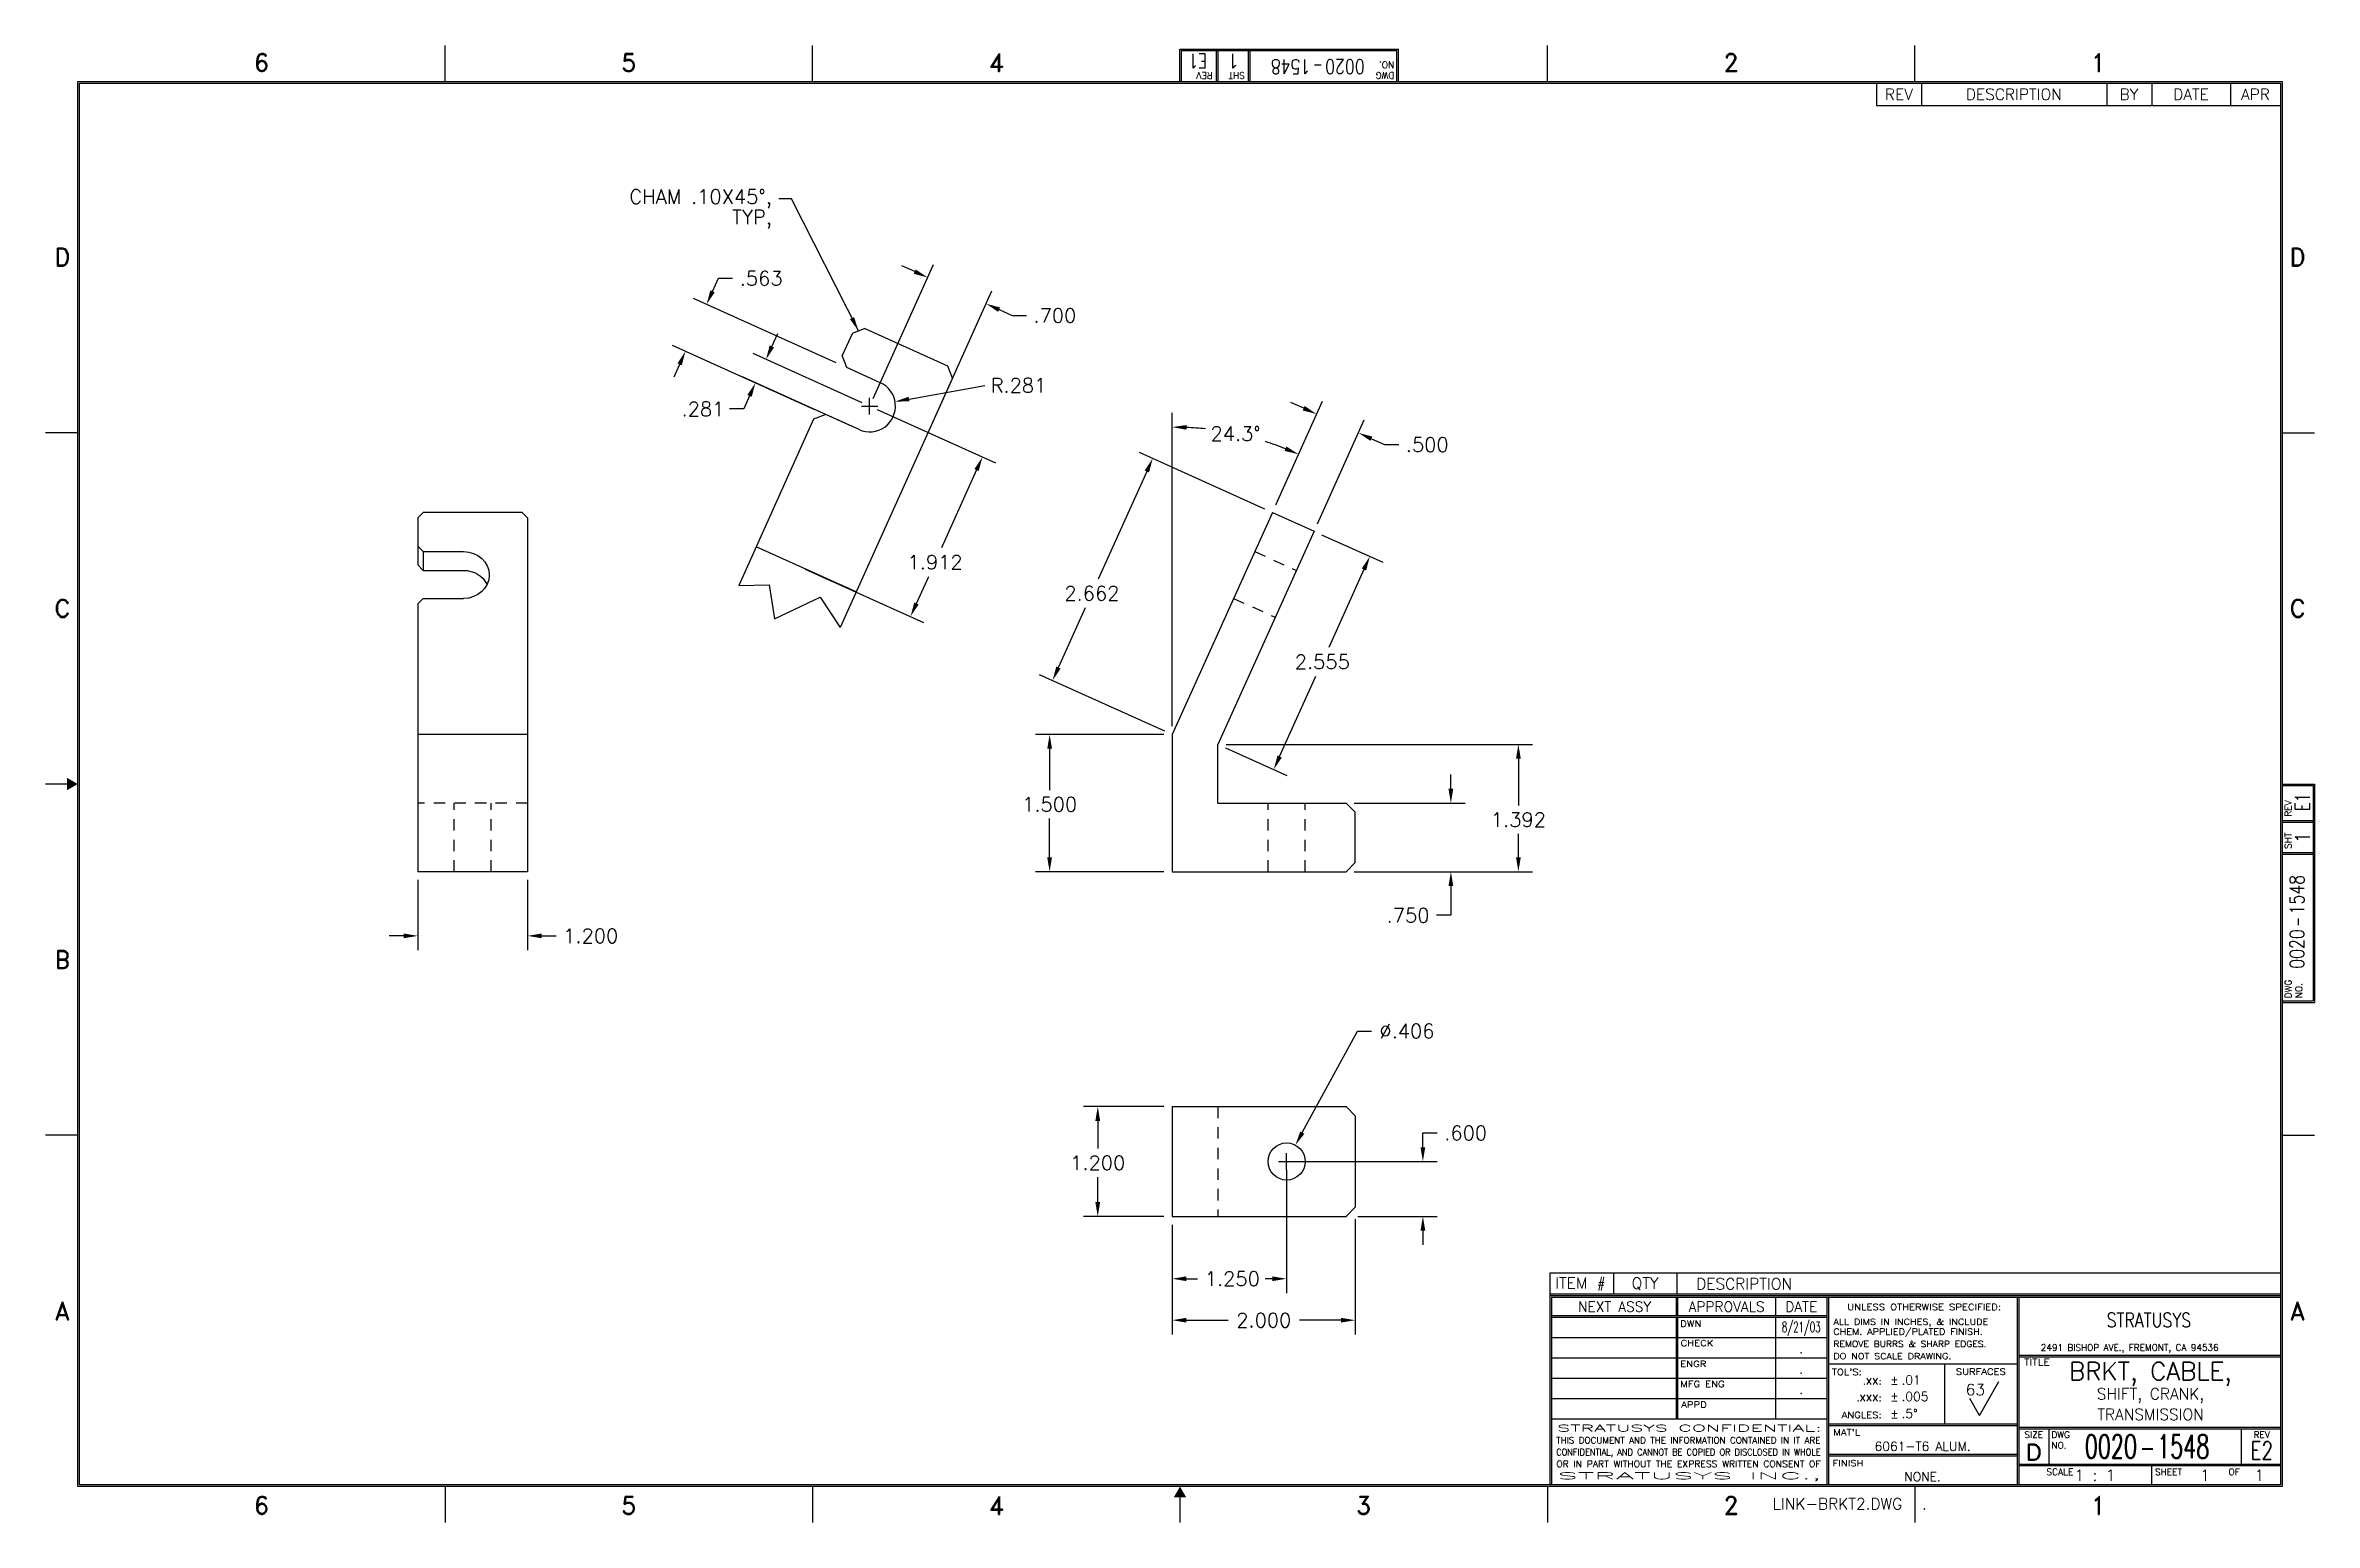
# Model space of a CAD drawing. Extents: x -253.9 to -229.1, y -148.9 to -132.8.
import ezdxf
from ezdxf.enums import TextEntityAlignment as Align

# ---------------------------------------------------------------- set-up
doc = ezdxf.new("R2010")
doc.units = 0
doc.header["$LTSCALE"] = 0.5
doc.header["$MEASUREMENT"] = 0
doc.header["$PDMODE"] = 1
doc.linetypes.add('HIDDEN', pattern=[0.375, 0.25, -0.125])
doc.layers.get('0').update_dxf_attribs({"linetype": 'CONTINUOUS'})
doc.layers.get('DEFPOINTS').update_dxf_attribs({"linetype": 'CONTINUOUS'})
for name, color, linetype in [('BOR', 2, 'CONTINUOUS'), ('DIM', 254, 'CONTINUOUS'), ('XM-FRAME', 3, 'CONTINUOUS')]:
    doc.layers.add(name, color=color, linetype=linetype)
doc.styles.add('ROMAND', font='romand')
doc.styles.add('ROMANT', font='romant', dxfattribs={"width": 1.2})
doc.styles.add('STD', font='ROMANS', dxfattribs={"bigfont": 'MECHDIMS'})
doc.dimstyles.get("Standard").update_dxf_attribs({"dimtxt": 0.18, "dimasz": 0.18, "dimexe": 0.18, "dimexo": 0.0625, "dimgap": 0.09, "dimtad": 0, "dimtih": 1, "dimtoh": 1, "dimdec": 4, "dimzin": 0, "dimtxsty": 'STD', "dimcen": 0.09, "dimazin": 3, "dimtfac": 1, "dimtdec": 4, "dimtofl": 0, "dimtmove": 0, "dimatfit": 3, "dimtolj": 1, "dimtzin": 0})

# ---------------------------------------------------------------- blocks, each defined once
blk = doc.blocks.new('*D1')
at = {"color": 0, "linetype": 'BYBLOCK'}
for p, q in [((-241.67, -144.235), (-242.55, -144.235)), ((-242.394, -144.391), (-242.394, -144.693)), ((-242.394, -145.279), (-242.394, -145.005)), ((-241.67, -145.435), (-242.55, -145.435))]:
    blk.add_line(p, q, dxfattribs=at)
for points in [[(-242.42, -144.391), (-242.368, -144.391), (-242.394, -144.235)], [(-242.42, -145.279), (-242.368, -145.279), (-242.394, -145.435)]]:
    blk.add_solid(points, dxfattribs=at)
at = {"layer": 'DEFPOINTS', "color": 0, "linetype": 'BYBLOCK'}
for p in [(-242.394, -144.235), (-241.58, -144.235), (-241.58, -145.435)]:
    blk.add_point(p, dxfattribs=at)
at = {"color": 0, "linetype": 'BYBLOCK', "insert": (-242.394, -144.849), "char_height": 0.156, "attachment_point": 5, "style": 'STD'}
blk.add_mtext('\\A1;1.200', dxfattribs=at)
blk = doc.blocks.new('*D2')
at = {"color": 0, "linetype": 'BYBLOCK'}
for p, q in [((-241.58, -145.525), (-241.58, -146.725)), ((-239.58, -145.465), (-239.58, -146.725)), ((-241.424, -146.569), (-240.969, -146.569)), ((-239.736, -146.569), (-240.189, -146.569))]:
    blk.add_line(p, q, dxfattribs=at)
for points in [[(-241.424, -146.543), (-241.424, -146.595), (-241.58, -146.569)], [(-239.736, -146.543), (-239.736, -146.595), (-239.58, -146.569)]]:
    blk.add_solid(points, dxfattribs=at)
at = {"layer": 'DEFPOINTS', "color": 0, "linetype": 'BYBLOCK'}
for p in [(-241.58, -145.435), (-239.58, -145.375), (-239.58, -146.569)]:
    blk.add_point(p, dxfattribs=at)
at = {"color": 0, "linetype": 'BYBLOCK', "insert": (-240.579, -146.569), "char_height": 0.156, "attachment_point": 5, "style": 'STD'}
blk.add_mtext('\\A1;2.000', dxfattribs=at)
blk = doc.blocks.new('*D3')
at = {"color": 0, "linetype": 'BYBLOCK'}
for p, q in [((-240.33, -144.925), (-240.33, -146.272)), ((-241.58, -145.525), (-241.58, -146.272)), ((-241.424, -146.116), (-241.302, -146.116)), ((-240.486, -146.116), (-240.564, -146.116))]:
    blk.add_line(p, q, dxfattribs=at)
for points in [[(-241.424, -146.09), (-241.424, -146.142), (-241.58, -146.116)], [(-240.486, -146.09), (-240.486, -146.142), (-240.33, -146.116)]]:
    blk.add_solid(points, dxfattribs=at)
at = {"layer": 'DEFPOINTS', "color": 0, "linetype": 'BYBLOCK'}
for p in [(-240.33, -144.835), (-241.58, -145.435), (-241.58, -146.116)]:
    blk.add_point(p, dxfattribs=at)
at = {"color": 0, "linetype": 'BYBLOCK', "insert": (-240.923, -146.116), "char_height": 0.156, "attachment_point": 5, "style": 'STD'}
blk.add_mtext('\\A1;1.250', dxfattribs=at)
blk = doc.blocks.new('*D5')
at = {"color": 0, "linetype": 'BYBLOCK'}
for p, q in [((-238.84, -144.679), (-238.84, -144.523)), ((-238.84, -144.523), (-238.684, -144.523)), ((-240.24, -144.835), (-238.684, -144.835)), ((-239.55, -145.435), (-238.684, -145.435)), ((-238.84, -145.591), (-238.84, -145.747))]:
    blk.add_line(p, q, dxfattribs=at)
for points in [[(-238.866, -144.679), (-238.814, -144.679), (-238.84, -144.835)], [(-238.866, -145.591), (-238.814, -145.591), (-238.84, -145.435)]]:
    blk.add_solid(points, dxfattribs=at)
at = {"layer": 'DEFPOINTS', "color": 0, "linetype": 'BYBLOCK'}
for p in [(-240.33, -144.835), (-239.64, -145.435), (-238.84, -145.435)]:
    blk.add_point(p, dxfattribs=at)
at = {"color": 0, "linetype": 'BYBLOCK', "insert": (-238.372, -144.523), "char_height": 0.156, "attachment_point": 5, "style": 'STD'}
blk.add_mtext('\\A1;.600', dxfattribs=at)
blk = doc.blocks.new('*D6')
at = {"color": 0, "linetype": 'BYBLOCK'}
for p, q in [((-240.158, -144.519), (-239.556, -143.409)), ((-239.556, -143.409), (-239.4, -143.409)), ((-240.42, -144.835), (-240.24, -144.835)), ((-240.33, -144.925), (-240.33, -144.745))]:
    blk.add_line(p, q, dxfattribs=at)
blk.add_solid([(-240.181, -144.507), (-240.136, -144.532), (-240.233, -144.656)], dxfattribs=at)
at = {"layer": 'DEFPOINTS', "color": 0, "linetype": 'BYBLOCK'}
for p in [(-240.233, -144.656), (-240.426, -145.013)]:
    blk.add_point(p, dxfattribs=at)
at = {"color": 0, "linetype": 'BYBLOCK', "insert": (-239.014, -143.409), "char_height": 0.156, "attachment_point": 5, "style": 'STD'}
blk.add_mtext('\\A1;∅.406', dxfattribs=at)
blk = doc.blocks.new('*D13')
at = {"color": 0, "linetype": 'BYBLOCK'}
for p, q in [((-240.567, -137.865), (-241.936, -137.248)), ((-241.858, -137.455), (-242.388, -138.63)), ((-242.824, -139.597), (-242.528, -138.942)), ((-241.662, -140.292), (-243.03, -139.675))]:
    blk.add_line(p, q, dxfattribs=at)
for points in [[(-241.881, -137.444), (-241.834, -137.465), (-241.793, -137.312)], [(-242.847, -139.586), (-242.8, -139.608), (-242.888, -139.739)]]:
    blk.add_solid(points, dxfattribs=at)
at = {"layer": 'DEFPOINTS', "color": 0, "linetype": 'BYBLOCK'}
for p in [(-241.793, -137.312), (-240.485, -137.902), (-241.58, -140.329)]:
    blk.add_point(p, dxfattribs=at)
at = {"color": 0, "linetype": 'BYBLOCK', "insert": (-242.458, -138.786), "char_height": 0.156, "attachment_point": 5, "style": 'STD'}
blk.add_mtext('\\A1;2.662', dxfattribs=at)
blk = doc.blocks.new('*D14')
at = {"color": 0, "linetype": 'BYBLOCK'}
for p, q in [((-239.948, -138.145), (-239.278, -138.447)), ((-239.484, -138.525), (-239.869, -139.378)), ((-240.406, -140.569), (-240.009, -139.69)), ((-240.998, -140.473), (-240.328, -140.775))]:
    blk.add_line(p, q, dxfattribs=at)
for points in [[(-239.508, -138.514), (-239.46, -138.536), (-239.42, -138.383)], [(-240.429, -140.558), (-240.382, -140.58), (-240.47, -140.711)]]:
    blk.add_solid(points, dxfattribs=at)
at = {"layer": 'DEFPOINTS', "color": 0, "linetype": 'BYBLOCK'}
for p in [(-240.03, -138.108), (-239.42, -138.383), (-241.08, -140.436)]:
    blk.add_point(p, dxfattribs=at)
at = {"color": 0, "linetype": 'BYBLOCK', "insert": (-239.939, -139.534), "char_height": 0.156, "attachment_point": 5, "style": 'STD'}
blk.add_mtext('\\A1;2.555', dxfattribs=at)
blk = doc.blocks.new('*D17')
at = {"color": 0, "linetype": 'BYBLOCK'}
for p, q in [((-240.448, -137.82), (-239.937, -136.685)), ((-240.143, -136.763), (-240.285, -136.699)), ((-239.993, -138.026), (-239.481, -136.89)), ((-239.403, -137.097), (-239.26, -137.161)), ((-239.26, -137.161), (-239.104, -137.161))]:
    blk.add_line(p, q, dxfattribs=at)
for points in [[(-240.132, -136.739), (-240.154, -136.787), (-240.001, -136.827)], [(-239.392, -137.073), (-239.413, -137.12), (-239.545, -137.032)]]:
    blk.add_solid(points, dxfattribs=at)
at = {"layer": 'DEFPOINTS', "color": 0, "linetype": 'BYBLOCK'}
for p in [(-239.545, -137.032), (-240.485, -137.902), (-240.03, -138.108)]:
    blk.add_point(p, dxfattribs=at)
at = {"color": 0, "linetype": 'BYBLOCK', "insert": (-238.792, -137.161), "char_height": 0.156, "attachment_point": 5, "style": 'STD'}
blk.add_mtext('\\A1;.500', dxfattribs=at)
blk = doc.blocks.new('*D18')
at = {"color": 0, "linetype": 'BYBLOCK'}
for p, q in [((-248.173, -142.418), (-248.173, -143.185)), ((-246.973, -142.418), (-246.973, -143.185)), ((-248.329, -143.029), (-248.485, -143.029)), ((-246.817, -143.029), (-246.661, -143.029))]:
    blk.add_line(p, q, dxfattribs=at)
for points in [[(-248.329, -143.003), (-248.329, -143.055), (-248.173, -143.029)], [(-246.817, -143.003), (-246.817, -143.055), (-246.973, -143.029)]]:
    blk.add_solid(points, dxfattribs=at)
at = {"layer": 'DEFPOINTS', "color": 0, "linetype": 'BYBLOCK'}
for p in [(-248.173, -142.328), (-246.973, -142.328), (-246.973, -143.029)]:
    blk.add_point(p, dxfattribs=at)
at = {"color": 0, "linetype": 'BYBLOCK', "insert": (-246.282, -143.029), "char_height": 0.156, "attachment_point": 5, "style": 'STD'}
blk.add_mtext('\\A1;1.200', dxfattribs=at)
blk = doc.blocks.new('*D19')
at = {"color": 0, "linetype": 'BYBLOCK'}
for p, q in [((-244.805, -136.777), (-243.512, -137.36)), ((-243.718, -137.438), (-244.102, -138.289)), ((-245.591, -138.52), (-244.298, -139.103)), ((-244.376, -138.897), (-244.242, -138.601))]:
    blk.add_line(p, q, dxfattribs=at)
for points in [[(-243.742, -137.428), (-243.695, -137.449), (-243.654, -137.296)], [(-244.4, -138.886), (-244.352, -138.908), (-244.44, -139.039)]]:
    blk.add_solid(points, dxfattribs=at)
at = {"layer": 'DEFPOINTS', "color": 0, "linetype": 'BYBLOCK'}
for p in [(-244.887, -136.74), (-245.673, -138.483), (-244.44, -139.039)]:
    blk.add_point(p, dxfattribs=at)
at = {"color": 0, "linetype": 'BYBLOCK', "insert": (-244.172, -138.445), "char_height": 0.156, "attachment_point": 5, "style": 'STD'}
blk.add_mtext('\\A1;1.912', dxfattribs=at)
blk = doc.blocks.new('*D20')
at = {"color": 0, "linetype": 'BYBLOCK'}
for p, q in [((-245.172, -136.441), (-245.108, -136.299)), ((-244.185, -137.057), (-245.378, -136.519)), ((-244.3, -137.313), (-245.494, -136.775)), ((-245.48, -137.124), (-245.636, -137.124)), ((-245.416, -136.982), (-245.48, -137.124))]:
    blk.add_line(p, q, dxfattribs=at)
for points in [[(-245.196, -136.43), (-245.148, -136.452), (-245.236, -136.583)], [(-245.439, -136.971), (-245.392, -136.992), (-245.352, -136.839)]]:
    blk.add_solid(points, dxfattribs=at)
at = {"layer": 'DEFPOINTS', "color": 0, "linetype": 'BYBLOCK'}
for p in [(-245.352, -136.839), (-244.103, -137.094), (-244.218, -137.35)]:
    blk.add_point(p, dxfattribs=at)
at = {"color": 0, "linetype": 'BYBLOCK', "insert": (-245.925, -137.124), "char_height": 0.156, "attachment_point": 5, "style": 'STD'}
blk.add_mtext('\\A1;.281', dxfattribs=at)
blk = doc.blocks.new('*D21')
at = {"color": 0, "linetype": 'BYBLOCK'}
for p, q in [((-244.47, -136.62), (-246.027, -135.918)), ((-245.821, -135.84), (-245.757, -135.697)), ((-245.757, -135.697), (-245.601, -135.697)), ((-244.701, -137.133), (-246.259, -136.43)), ((-246.18, -136.637), (-246.245, -136.779))]:
    blk.add_line(p, q, dxfattribs=at)
for points in [[(-245.845, -135.829), (-245.797, -135.85), (-245.885, -135.982)], [(-246.204, -136.626), (-246.157, -136.648), (-246.116, -136.495)]]:
    blk.add_solid(points, dxfattribs=at)
at = {"layer": 'DEFPOINTS', "color": 0, "linetype": 'BYBLOCK'}
for p in [(-245.885, -135.982), (-244.388, -136.657), (-244.619, -137.17)]:
    blk.add_point(p, dxfattribs=at)
at = {"color": 0, "linetype": 'BYBLOCK', "insert": (-245.289, -135.697), "char_height": 0.156, "attachment_point": 5, "style": 'STD'}
blk.add_mtext('\\A1;.563', dxfattribs=at)
blk = doc.blocks.new('*D22')
at = {"color": 0, "linetype": 'BYBLOCK'}
for p, q in [((-244.066, -137.012), (-243.404, -135.545)), ((-243.611, -135.623), (-243.753, -135.559)), ((-243.428, -137.3), (-242.766, -135.833)), ((-242.688, -136.039), (-242.546, -136.103)), ((-242.546, -136.103), (-242.39, -136.103))]:
    blk.add_line(p, q, dxfattribs=at)
for points in [[(-243.6, -135.6), (-243.621, -135.647), (-243.469, -135.688)], [(-242.677, -136.016), (-242.699, -136.063), (-242.83, -135.975)]]:
    blk.add_solid(points, dxfattribs=at)
at = {"layer": 'DEFPOINTS', "color": 0, "linetype": 'BYBLOCK'}
for p in [(-242.83, -135.975), (-244.103, -137.094), (-243.465, -137.382)]:
    blk.add_point(p, dxfattribs=at)
at = {"color": 0, "linetype": 'BYBLOCK', "insert": (-242.078, -136.103), "char_height": 0.156, "attachment_point": 5, "style": 'STD'}
blk.add_mtext('\\A1;.700', dxfattribs=at)
blk = doc.blocks.new('*D23')
at = {"color": 0, "linetype": 'BYBLOCK'}
for p, q in [((-243.672, -137.016), (-242.843, -136.867)), ((-244.193, -137.094), (-244.013, -137.094)), ((-244.103, -137.184), (-244.103, -137.004))]:
    blk.add_line(p, q, dxfattribs=at)
blk.add_solid([(-243.677, -136.991), (-243.668, -137.042), (-243.826, -137.044)], dxfattribs=at)
at = {"layer": 'DEFPOINTS', "color": 0, "linetype": 'BYBLOCK'}
for p in [(-244.103, -137.094), (-243.826, -137.044)]:
    blk.add_point(p, dxfattribs=at)
at = {"color": 0, "linetype": 'BYBLOCK', "insert": (-242.476, -136.867), "char_height": 0.156, "attachment_point": 5, "style": 'STD'}
blk.add_mtext('\\A1;R.281', dxfattribs=at)
blk = doc.blocks.new('BORD-D')
at = {"color": 2}
for p, q in [((-10.2, 8.437), (-10.2, 8.937)), ((-5.1, 8.437), (-5.1, 8.937)), ((0, 8.437), (0, 8.887)), ((0, 8.887), (3.033, 8.887)), ((0.022, 8.865), (3.011, 8.865)), ((0.022, 8.437), (0.022, 8.865)), ((0.507, 8.437), (0.507, 8.865)), ((0.529, 8.437), (0.529, 8.865)), ((0.953, 8.437), (0.953, 8.865)), ((0.975, 8.437), (0.975, 8.865)), ((3.011, 8.437), (3.011, 8.865)), ((3.033, 8.437), (3.033, 8.887)), ((5.1, 8.437), (5.1, 8.937)), ((10.2, 8.437), (10.2, 8.937)), ((-15.3, 8.437), (15.3, 8.437)), ((-15.3, -11.063), (-15.3, 8.437)), ((-15.277, -11.04), (-15.277, 8.415)), ((-15.277, 8.415), (15.277, 8.415)), ((9.668, 8.415), (9.668, 8.103)), ((10.291, 8.415), (10.291, 8.103)), ((12.865, 8.415), (12.865, 8.103)), ((13.489, 8.415), (13.489, 8.103)), ((14.581, 8.415), (14.581, 8.103)), ((15.277, 8.415), (15.277, -11.04)), ((15.3, 8.437), (15.3, -11.063)), ((9.668, 8.103), (15.277, 8.103)), ((-15.3, 3.562), (-15.75, 3.562)), ((15.3, 3.562), (15.75, 3.562)), ((-15.45, -1.313), (-15.75, -1.313)), ((15.3, -1.313), (15.75, -1.313)), ((15.3, -1.335), (15.728, -1.335)), ((15.728, -1.335), (15.728, -4.323)), ((15.75, -1.313), (15.75, -4.346)), ((15.3, -1.819), (15.728, -1.819)), ((15.3, -1.842), (15.728, -1.842)), ((15.3, -2.265), (15.728, -2.265)), ((15.3, -2.288), (15.728, -2.288)), ((15.3, -4.323), (15.728, -4.323)), ((15.3, -4.346), (15.75, -4.346)), ((-15.3, -6.188), (-15.75, -6.188)), ((15.3, -6.188), (15.75, -6.188)), ((15.277, -8.103), (5.136, -8.103)), ((5.136, -8.103), (5.136, -8.393)), ((6.016, -8.103), (6.016, -8.393)), ((6.897, -8.103), (6.897, -8.393)), ((5.136, -8.393), (5.136, -11.04)), ((15.277, -8.393), (5.136, -8.393)), ((15.277, -8.415), (5.136, -8.415)), ((5.158, -8.438), (5.158, -11.04)), ((15.277, -8.438), (5.158, -8.438)), ((6.886, -8.438), (6.886, -8.695)), ((6.908, -8.438), (6.908, -8.695)), ((8.268, -8.438), (8.268, -8.695)), ((8.981, -8.438), (8.981, -11.04)), ((9.003, -8.438), (9.003, -11.04)), ((11.62, -8.438), (11.62, -11.04)), ((11.643, -8.438), (11.643, -11.04)), ((8.981, -8.695), (5.158, -8.695)), ((8.981, -8.718), (5.158, -8.718)), ((6.886, -8.718), (6.886, -10.125)), ((6.908, -8.718), (6.908, -10.125)), ((8.268, -8.718), (8.268, -10.125)), ((8.981, -9), (5.158, -9)), ((8.981, -9.282), (5.158, -9.282)), ((11.62, -9.363), (9.003, -9.363)), ((10.613, -9.363), (10.613, -10.195)), ((11.643, -9.238), (15.277, -9.238)), ((11.643, -9.26), (15.277, -9.26)), ((8.981, -9.564), (5.158, -9.564)), ((11.097, -10.074), (11.367, -9.606)), ((8.981, -9.846), (5.158, -9.846)), ((11.097, -10.074), (10.962, -9.84)), ((8.981, -10.125), (5.158, -10.125)), ((11.62, -10.195), (9.003, -10.195)), ((11.62, -10.218), (9.003, -10.218)), ((11.643, -10.238), (15.277, -10.238)), ((11.643, -10.26), (15.277, -10.26)), ((12.06, -10.26), (12.06, -10.75)), ((14.732, -10.26), (14.732, -10.75)), ((11.62, -10.618), (9.003, -10.618)), ((11.62, -10.64), (9.003, -10.64)), ((11.643, -10.75), (15.277, -10.75)), ((11.643, -10.772), (15.277, -10.772)), ((13.486, -10.772), (13.486, -11.04)), ((15.3, -11.063), (-15.3, -11.063)), ((15.277, -11.04), (-15.277, -11.04)), ((-10.2, -11.063), (-10.2, -11.563)), ((-5.1, -11.063), (-5.1, -11.563)), ((0, -11.213), (0, -11.563)), ((5.1, -11.063), (5.1, -11.563)), ((10.2, -11.063), (10.2, -11.563))]:
    blk.add_line(p, q, dxfattribs=at)
for points in [[(-15.45, -1.226), (-15.45, -1.399), (-15.3, -1.313)], [(-0.087, -11.213), (0.087, -11.213), (0, -11.063)]]:
    blk.add_solid(points, dxfattribs=at)
at = {"layer": 'DEFPOINTS'}
blk.add_point((-14.277, 7.415), dxfattribs=at)
at = {"color": 2, "style": 'ROMAND'}
for s, p in [('6', (-12.75, 8.699)), ('5', (-7.65, 8.699)), ('4', (-2.55, 8.699)), ('2', (7.65, 8.699)), ('1', (12.75, 8.699)), ('D', (-15.514, 6)), ('D', (15.514, 6)), ('C', (-15.514, 1.125)), ('C', (15.514, 1.125)), ('B', (-15.514, -3.75)), ('A', (-15.514, -8.625)), ('A', (15.514, -8.625)), ('6', (-12.75, -11.324)), ('5', (-7.65, -11.324)), ('4', (-2.55, -11.324)), ('3', (2.55, -11.324)), ('2', (7.65, -11.324)), ('1', (12.75, -11.324))]:
    blk.add_text(s, height=0.25, dxfattribs=at).set_placement(p, align=Align.MIDDLE)
at = {"color": 3, "style": 'STD'}
for s, rotation, p in [('REV', 180, (0.341, 8.566)), ('SHT', 180, (0.786, 8.566)), ('REV', 90, (15.428, -1.653)), ('SHT', 90, (15.428, -2.099))]:
    blk.add_text(s, height=0.0916, rotation=rotation, dxfattribs=at).set_placement(p, align=Align.CENTER)
at = {"color": 4, "style": 'STD'}
for rotation, p in [(180, (0.741, 8.72)), (90, (15.582, -2.054))]:
    blk.add_text('1', height=0.2, rotation=rotation, dxfattribs=at).set_placement(p, align=Align.MIDDLE)
at = {"color": 4, "style": 'STD', "width": 0.6}
for rotation, p in [(180, (1.912, 8.651)), (90, (15.514, -3.224))]:
    blk.add_text('-', height=0.2, rotation=rotation, dxfattribs=at).set_placement(p, align=Align.MIDDLE)
at = {"color": 3, "style": 'STD'}
for s, rotation, p in [('DWG', 180, (2.974, 8.565)), ('NO.', 180, (2.974, 8.713)), ('DWG', 90, (15.428, -4.287)), ('NO.', 90, (15.576, -4.287))]:
    blk.add_text(s, height=0.0916, rotation=rotation, dxfattribs=at).set_placement(p)
for s, height, p in [('REV', 0.156, (9.98, 8.259)), ('DESCRIPTION', 0.156, (11.575, 8.259)), ('BY', 0.156, (13.174, 8.259)), ('DATE', 0.156, (14.035, 8.259)), ('APR', 0.156, (14.929, 8.259)), ('#', 0.125, (5.847, -8.248)), ('QTY', 0.156, (6.456, -8.248)), ('DESCRIPTION', 0.156, (7.831, -8.248)), ('NEXT ASSY', 0.14, (6.033, -8.566)), ('APPROVALS', 0.14, (7.588, -8.566)), ('DATE', 0.14, (8.624, -8.566))]:
    blk.add_text(s, height=height, dxfattribs=at).set_placement(p, align=Align.MIDDLE)
for s, height, p in [('ITEM', 0.156, (5.208, -8.315)), ('2491 BISHOP AVE., FREMONT, CA 94536', 0.09, (11.949, -9.178)), ('%%P', 0.125, (9.86, -9.645)), ('%%P', 0.125, (9.86, -9.875)), ('%%P', 0.125, (9.86, -10.112)), ('DWG', 0.0916, (12.096, -10.388)), ('NO.', 0.0916, (12.096, -10.536)), ('SHEET', 0.091, (13.534, -10.905)), ('OF', 0.091, (14.555, -10.905))]:
    blk.add_text(s, height=height, dxfattribs=at).set_placement(p)
for s, height, width, p in [('DWN', 0.085, 1.2, (6.944, -8.845)), ('ALL DIMS IN INCHES, & INCLUDE', 0.08503, 1.15, (9.07, -8.818)), ('CHECK', 0.085, 1.2, (6.95, -9.114)), ('CHEM. APPLIED/PLATED FINISH.', 0.08503, 1.15, (9.07, -8.955)), ('REMOVE BURRS & SHARP EDGES.', 0.08503, 1.1, (9.07, -9.125)), ('ENGR', 0.085, 1.2, (6.945, -9.402)), ("TOL'S:", 0.085, 1.2, (9.049, -9.515)), ('DO NOT SCALE DRAWING.', 0.08503, 1.15, (9.07, -9.295)), ('TITLE', 0.0916, 1.2, (11.717, -9.381)), ('MFG ENG', 0.085, 1.2, (6.944, -9.681)), ('APPD', 0.085, 1.2, (6.958, -9.967))]:
    blk.add_text(s, height=height, dxfattribs=dict(at, width=width)).set_placement(p)
at = {"color": 3, "width": 1.2}
for s, height, style, p in [('UNLESS OTHERWISE SPECIFIED:', 0.08503, 'STD', (10.33, -8.571)), ('D', 0.224, 'ROMAND', (11.851, -10.586))]:
    blk.add_text(s, height=height, dxfattribs=dict(at, style=style)).set_placement(p, align=Align.MIDDLE)
at = {"color": 3}
for s, height, style, width, p in [('STRATUSYS', 0.2, 'ROMANT', 0.8, (13.449, -8.852)), ('SURFACES', 0.085, 'STD', 1.2, (11.117, -9.51))]:
    blk.add_text(s, height=height, dxfattribs=dict(at, style=style, width=width)).set_placement(p, align=Align.CENTER)
at = {"color": 3, "style": 'STD', "width": 1.2}
for s, p in [('.XX:', (9.74, -9.645)), ('ANGLES:', (9.74, -10.112)), ('.XXX:', (9.74, -9.875)), ("MAT'L", (9.441, -10.352)), ('FINISH', (9.488, -10.78))]:
    blk.add_text(s, height=0.085, dxfattribs=at).set_placement(p, align=Align.RIGHT)
at = {"color": 3}
for s, style, width, p, p2 in [('THIS DOCUMENT AND THE INFORMATION CONTAINED IN IT ARE', 'STD', 0.856943, (5.222, -10.465), (8.891, -10.465)), ('STRATUSYS CONFIDENTIAL:', 'ROMAND', 2.038299, (5.238, -10.297), (8.907, -10.297)), ('CONFIDENTIAL, AND CANNOT BE COPIED OR DISCLOSED IN WHOLE', 'STD', 0.801578, (5.223, -10.629), (8.892, -10.629)), ('OR IN PART WITHOUT THE EXPRESS WRITTEN CONSENT OF', 'STD', 0.900195, (5.224, -10.793), (8.893, -10.793)), ('STRATUSYS INC.,', 'ROMAND', 3.218368, (5.238, -10.959), (8.907, -10.959))]:
    blk.add_text(s, height=0.09, dxfattribs=dict(at, style=style, width=width)).set_placement(p, p2, align=Align.FIT)
at = {"color": 3, "style": 'STD'}
for s, height, p in [('SIZE', 0.0916, (11.851, -10.388)), ('REV', 0.0916, (15.016, -10.388)), (':', 0.156, (12.701, -10.984))]:
    blk.add_text(s, height=height, dxfattribs=at).set_placement(p, align=Align.CENTER)
at = {"color": 4, "style": 'STD', "width": 0.6}
blk.add_text('-', height=0.325, dxfattribs=at).set_placement((13.431, -10.517), align=Align.MIDDLE)
at = {"color": 3, "style": 'STD'}
for s, height, p in [('SCALE           ', 0.09157, (13.092, -10.905)), ('1', 0.156, (14.296, -10.984))]:
    blk.add_text(s, height=height, dxfattribs=at).set_placement(p, align=Align.RIGHT)
at = {"color": 4, "style": 'STD', "width": 0.75}
for tag, rotation, p in [('&TB-REV#3', 180, (0.252, 8.72)), ('&TB-REV#2', 90, (15.582, -1.564))]:
    blk.add_attdef(tag, text='', height=0.2, rotation=rotation, dxfattribs=at).set_placement(p, align=Align.MIDDLE)
at = {"color": 4, "style": 'STD', "width": 0.8}
for tag, p, rotation in [('&TB-DET#3', (1.81, 8.742), 180), ('&TB-DET#2', (15.604, -3.123), 90)]:
    blk.add_attdef(tag, p, '', height=0.2, rotation=rotation, dxfattribs=at)
for tag, rotation, p in [('&TB-COM#3', 180, (2.015, 8.742)), ('&TB-COM#2', 90, (15.604, -3.328))]:
    blk.add_attdef(tag, text='', height=0.2, rotation=rotation, dxfattribs=at).set_placement(p, align=Align.RIGHT)
at = {"color": 3, "style": 'STD', "width": 0.6}
blk.add_attdef('&TB-DATD', text='', height=0.145, dxfattribs=at).set_placement((8.624, -8.859), align=Align.MIDDLE)
at = {"color": 3, "style": 'STD', "width": 0.6, "flags": 8}
for tag, p in [('&TB-DATC', (8.624, -9.141)), ('&TB-DATE', (8.624, -9.423)), ('&TB-DATM', (8.624, -9.705)), ('&TB-DATA', (8.624, -9.984))]:
    blk.add_attdef(tag, text='', height=0.145, dxfattribs=at).set_placement(p, align=Align.MIDDLE)
at = {"color": 4, "style": 'STD'}
for tag, height, p in [('TB-TITLE#1', 0.25, (13.472, -9.586)), ('TB-TITLE#2', 0.156, (13.472, -9.854)), ('TB-TITLE#3', 0.156, (13.472, -10.139))]:
    blk.add_attdef(tag, text='', height=height, dxfattribs=at).set_placement(p, align=Align.CENTER)
at = {"color": 3, "style": 'STD'}
for tag, p, height in [('TB-TOL2P', (10.015, -9.645), 0.125), ('TB-TOL3P', (10.015, -9.875), 0.125), ('TB-TOLANG', (10.015, -10.112), 0.125), ('&TB-SCLDEN', (12.851, -10.984), 0.156)]:
    blk.add_attdef(tag, p, '', height=height, dxfattribs=at)
for tag, height, p in [('TB-SF#', 0.156, (11.04, -9.795)), ('TB-MATL', 0.125, (10.308, -10.566)), ('TB-FSH', 0.125, (10.308, -10.988))]:
    blk.add_attdef(tag, text='', height=height, dxfattribs=at).set_placement(p, align=Align.CENTER)
for tag, p, flags in [('&TB-NA#1', (5.232, -10.052), 9), ('&TB-SK#', (10.299, -11.38), 8)]:
    blk.add_attdef(tag, p, '', height=0.156, dxfattribs=dict(at, flags=flags))
at = {"color": 4, "style": 'STD', "width": 0.65}
blk.add_attdef('TB-COM#', text='', height=0.325, dxfattribs=at).set_placement((13.284, -10.669), align=Align.RIGHT)
blk.add_attdef('TB-DET#', (13.564, -10.669), '', height=0.325, dxfattribs=at)
at = {"color": 4, "style": 'STD', "width": 0.75}
blk.add_attdef('TB-REV', text='', height=0.25, dxfattribs=at).set_placement((15.016, -10.563), align=Align.MIDDLE)
at = {"color": 3, "style": 'STD'}
for tag, p in [('&TB-SCLNUM', (12.551, -10.984)), ('TB-SHTCNT', (15.051, -10.984)), ('&TB-FILNAM', (10.026, -11.38))]:
    blk.add_attdef(tag, text='', height=0.156, dxfattribs=at).set_placement(p, align=Align.RIGHT)
at = {"color": 11, "style": 'STD', "flags": 3}
blk.add_attdef('&BORDID', (-15.75, -11.563), '', height=0.2, dxfattribs=at)
blk = doc.blocks.new('*D25')
at = {"color": 0, "linetype": 'BYBLOCK'}
for p, q in [((-241.67, -140.329), (-243.076, -140.329)), ((-242.92, -140.485), (-242.92, -140.936)), ((-242.92, -141.672), (-242.92, -141.248)), ((-241.67, -141.828), (-243.076, -141.828))]:
    blk.add_line(p, q, dxfattribs=at)
for points in [[(-242.946, -140.485), (-242.894, -140.485), (-242.92, -140.329)], [(-242.946, -141.672), (-242.894, -141.672), (-242.92, -141.828)]]:
    blk.add_solid(points, dxfattribs=at)
at = {"layer": 'DEFPOINTS', "color": 0, "linetype": 'BYBLOCK'}
for p in [(-241.58, -140.329), (-242.92, -141.828), (-241.58, -141.828)]:
    blk.add_point(p, dxfattribs=at)
at = {"color": 0, "linetype": 'BYBLOCK', "insert": (-242.92, -141.092), "char_height": 0.156, "attachment_point": 5, "style": 'STD'}
blk.add_mtext('\\A1;1.500', dxfattribs=at)
blk = doc.blocks.new('*D26')
at = {"color": 0, "linetype": 'BYBLOCK'}
for p, q in [((-238.534, -140.922), (-238.534, -140.766)), ((-239.59, -141.078), (-238.378, -141.078)), ((-239.59, -141.828), (-238.378, -141.828)), ((-238.534, -141.984), (-238.534, -142.304)), ((-238.534, -142.304), (-238.69, -142.304))]:
    blk.add_line(p, q, dxfattribs=at)
for points in [[(-238.56, -140.922), (-238.508, -140.922), (-238.534, -141.078)], [(-238.56, -141.984), (-238.508, -141.984), (-238.534, -141.828)]]:
    blk.add_solid(points, dxfattribs=at)
at = {"layer": 'DEFPOINTS', "color": 0, "linetype": 'BYBLOCK'}
for p in [(-239.68, -141.078), (-238.534, -141.078), (-239.68, -141.828)]:
    blk.add_point(p, dxfattribs=at)
at = {"color": 0, "linetype": 'BYBLOCK', "insert": (-239.002, -142.304), "char_height": 0.156, "attachment_point": 5, "style": 'STD'}
blk.add_mtext('\\A1;.750', dxfattribs=at)
blk = doc.blocks.new('*D27')
at = {"color": 0, "linetype": 'BYBLOCK'}
for p, q in [((-240.99, -140.436), (-237.64, -140.436)), ((-237.796, -140.592), (-237.796, -141.103)), ((-237.796, -141.672), (-237.796, -141.415)), ((-239.59, -141.828), (-237.64, -141.828))]:
    blk.add_line(p, q, dxfattribs=at)
for points in [[(-237.822, -140.592), (-237.77, -140.592), (-237.796, -140.436)], [(-237.822, -141.672), (-237.77, -141.672), (-237.796, -141.828)]]:
    blk.add_solid(points, dxfattribs=at)
at = {"layer": 'DEFPOINTS', "color": 0, "linetype": 'BYBLOCK'}
for p in [(-241.08, -140.436), (-237.796, -140.436), (-239.68, -141.828)]:
    blk.add_point(p, dxfattribs=at)
at = {"color": 0, "linetype": 'BYBLOCK', "insert": (-237.796, -141.259), "char_height": 0.156, "attachment_point": 5, "style": 'STD'}
blk.add_mtext('\\A1;1.392', dxfattribs=at)
blk = doc.blocks.new('*D28')
at = {"color": 0, "linetype": 'BYBLOCK'}
for p, q in [((-241.58, -140.239), (-241.58, -136.813)), ((-240.448, -137.82), (-240.134, -137.124))]:
    blk.add_line(p, q, dxfattribs=at)
for start, end in [(83.7589, 87.3396), (68.3915, 72.346)]:
    blk.add_arc((-241.58, -140.329), 3.36, start, end, dxfattribs=at)
for points in [[(-241.424, -136.998), (-241.423, -136.947), (-241.58, -136.969)], [(-240.332, -137.181), (-240.352, -137.229), (-240.199, -137.266)]]:
    blk.add_solid(points, dxfattribs=at)
at = {"layer": 'DEFPOINTS', "color": 0, "linetype": 'BYBLOCK'}
for p in [(-240.643, -137.102), (-240.485, -137.902), (-241.58, -140.329), (-241.58, -140.329), (-241.58, -141.828)]:
    blk.add_point(p, dxfattribs=at)
at = {"color": 0, "linetype": 'BYBLOCK', "insert": (-240.887, -137.041), "char_height": 0.156, "attachment_point": 5, "style": 'STD'}
blk.add_mtext('\\A1;24.3°', dxfattribs=at)

msp = doc.modelspace()

# ---------------------------------------------------------------- linework, layer by layer
at = {"layer": 'XM-FRAME'}
for p, q in [((-245.0755, -135.9424), (-244.9432, -135.8923)), ((-244.0316, -136.3033), (-244.9432, -135.8923)), ((-245.0755, -135.9424), (-245.186, -136.1874)), ((-245.1359, -136.3196), (-245.186, -136.1874)), ((-244.7712, -136.4841), (-245.1359, -136.3196)), ((-243.9815, -136.4356), (-244.0316, -136.3033)), ((-243.9815, -136.4356), (-245.2089, -139.1578)), ((-245.4994, -136.8825), (-246.3183, -138.6988)), ((-245.3671, -136.8324), (-245.4994, -136.8825)), ((-245.0024, -136.9968), (-245.3671, -136.8324)), ((-249.8266, -137.9622), (-249.7666, -137.9022)), ((-248.6866, -137.9022), (-249.7666, -137.9022)), ((-248.6866, -137.9022), (-248.6266, -137.9622)), ((-240.4855, -137.9022), (-241.5796, -140.3289)), ((-240.4855, -137.9022), (-240.0296, -138.1077)), ((-249.8266, -137.9622), (-249.8266, -138.475)), ((-248.6266, -137.9622), (-248.6266, -141.8282)), ((-240.0296, -138.1077), (-241.0796, -140.4364)), ((-249.8266, -138.2695), (-249.7666, -138.3295)), ((-249.8266, -138.3722), (-249.8266, -138.4298)), ((-249.7666, -138.3295), (-249.7666, -138.535)), ((-249.7666, -138.3295), (-249.3266, -138.3295)), ((-245.0346, -138.7712), (-246.1285, -138.278)), ((-249.7666, -138.535), (-249.8266, -138.475)), ((-249.7666, -138.535), (-249.3266, -138.535)), ((-249.7666, -138.8423), (-249.8266, -138.9023)), ((-249.8266, -138.9023), (-249.8266, -141.8282)), ((-249.7666, -138.8423), (-249.3266, -138.8423)), ((-246.3183, -138.6988), (-245.9847, -138.6914)), ((-245.9847, -138.6914), (-245.9279, -139.0658)), ((-245.9279, -139.0658), (-245.4285, -138.8276)), ((-245.4285, -138.8276), (-245.2089, -139.1578)), ((-248.6266, -140.3289), (-249.8266, -140.3289)), ((-241.5796, -140.3289), (-241.5796, -141.8282)), ((-241.0796, -141.0782), (-241.0796, -140.4364)), ((-241.0796, -141.0782), (-239.6796, -141.0782)), ((-239.6796, -141.0782), (-239.5796, -141.1782)), ((-239.5796, -141.7282), (-239.5796, -141.1782)), ((-248.6266, -141.8282), (-249.8266, -141.8282)), ((-241.5796, -141.8282), (-239.6796, -141.8282)), ((-239.5796, -141.7282), (-239.6796, -141.8282)), ((-241.5796, -144.3947), (-239.6796, -144.3947)), ((-241.5796, -144.3947), (-241.5796, -145.5947)), ((-239.5796, -144.4947), (-239.6796, -144.3947)), ((-239.5796, -144.4947), (-239.5796, -145.4947)), ((-241.5796, -145.5947), (-239.6796, -145.5947)), ((-239.6796, -145.5947), (-239.5796, -145.4947))]:
    msp.add_line(p, q, dxfattribs=at)
at = {"layer": 'XM-FRAME', "linetype": 'HIDDEN'}
for p, q in [((-240.6781, -138.3295), (-240.2223, -138.535)), ((-240.9093, -138.8423), (-240.4535, -139.0478)), ((-248.6266, -141.0782), (-249.8266, -141.0782)), ((-249.4296, -141.8282), (-249.4296, -141.0782)), ((-249.0236, -141.8282), (-249.0236, -141.0782)), ((-240.5326, -141.8282), (-240.5326, -141.0782)), ((-240.1266, -141.8282), (-240.1266, -141.0782)), ((-241.0796, -144.3947), (-241.0796, -145.5947))]:
    msp.add_line(p, q, dxfattribs=at)
at = {"layer": 'XM-FRAME'}
msp.add_circle((-240.3296, -144.9947), 0.203, dxfattribs=at)
msp.add_arc((-244.8868, -136.7404), 0.2812, 245.73117, 65.73117, dxfattribs=at)
at = {"layer": 'XM-FRAME', "extrusion": (0, 0, -1)}
for centre, end_param in [((-249.3266, -138.5859), 7.8539816), ((-249.3266, -138.7914), 5.8708317)]:
    msp.add_ellipse(centre, major_axis=(0.2812, 0), ratio=0.911627, start_param=4.712389, end_param=end_param, dxfattribs=at)

# ---------------------------------------------------------------- block references
at = {"layer": 'BOR', "xscale": 0.7874481624018586, "yscale": 0.7874481624018586, "zscale": 0.7874481624018586}
msp.add_blockref('BORD-D', (-241.4949, -139.8359), dxfattribs=at).add_auto_attribs({'TB-TITLE#1': 'BRKT, CABLE,', 'TB-TITLE#2': 'SHIFT, CRANK,', 'TB-TITLE#3': 'TRANSMISSION', 'TB-COM#': '0020', 'TB-DET#': '1548', 'TB-REV': 'E2', 'TB-MATL': '6061-T6 ALUM.', 'TB-FSH': 'NONE.', 'TB-TOL2P': '.01', 'TB-TOL3P': '.005', 'TB-TOLANG': '.5%%D', 'TB-SF#': '63', 'TB-SHTCNT': '1', '&TB-FILNAM': 'LINK-BRKT2.DWG', '&TB-DATD': '8/21/03', '&TB-DATC': '.', '&TB-DATE': '.', '&TB-DATM': '.', '&TB-SCLNUM': '1', '&TB-SCLDEN': '1', '&TB-COM#2': '0020', '&TB-DET#2': '1548', '&TB-REV#2': 'E1', '&TB-COM#3': '0020', '&TB-DET#3': '1548', '&TB-REV#3': 'E1', '&TB-SK#': '.'})

# ---------------------------------------------------------------- texts
at = {"layer": 'DIM', "char_height": 0.156, "attachment_point": 6, "style": 'STD'}
for s, insert in [('\\A1;CHAM .10X45%%d,', (-245.9562, -134.4744)), ('TYP,', (-245.9562, -134.6981))]:
    msp.add_mtext(s, dxfattribs=dict(at, insert=insert))

# ---------------------------------------------------------------- dimensions: what is measured, and where the dimension line sits
at = {"layer": 'DIM'}
for base, p1, p2, angle, override, picture, middle, dimtype, set_off in [((-246.6694, -135.6283), (-245.4036, -136.816), (-245.1724, -136.3032), 65.73117, {"dimtxt": 0.156, "dimasz": 0.156, "dimexe": 0.156, "dimexo": 0.09, "dimgap": 0.078, "dimdec": 3, "dimzin": 5, "dimtp": 1e-15, "dimtm": 1e-15, "dimtdec": 3, "dimtzin": 4}, '*D21', (-246.0731, -135.3438), 161, (-0.7842, 0.3536)), ((-243.6146, -135.6217), (-244.8868, -136.7404), (-244.2487, -137.0282), 335.73117, {"dimtxt": 0.156, "dimasz": 0.156, "dimexe": 0.156, "dimexo": 0.09, "dimgap": 0.078, "dimdec": 3, "dimzin": 5, "dimtp": 1e-15, "dimtm": 1e-15, "dimtdec": 3, "dimtzin": 4}, '*D22', (-242.8621, -135.7499), 161, (-0.7842, 0.3536)), ((-246.1357, -136.4859), (-244.8868, -136.7404), (-245.0024, -136.9968), 245.73117, {"dimtxt": 0.156, "dimasz": 0.156, "dimexe": 0.156, "dimexo": 0.09, "dimgap": 0.078, "dimdec": 3, "dimzin": 5, "dimtp": 1e-15, "dimtm": 1e-15, "dimtdec": 3, "dimtzin": 4}, '*D20', (-246.7097, -136.7703), 161, (-0.7842, 0.3536)), ((-242.3943, -144.3947), (-241.5796, -145.5947), (-241.5796, -144.3947), 90, {"dimtxt": 0.156, "dimasz": 0.156, "dimexe": 0.156, "dimexo": 0.09, "dimgap": 0.078, "dimdec": 3, "dimzin": 5, "dimtp": 1e-15, "dimtm": 1e-15, "dimtdec": 2, "dimtzin": 4}, '*D1', (-242.3943, -145.0085), 160, (0, -0.16)), ((-238.8402, -145.5947), (-240.3296, -144.9947), (-239.6396, -145.5947), 90, {"dimtxt": 0.156, "dimasz": 0.156, "dimexe": 0.156, "dimexo": 0.09, "dimgap": 0.078, "dimdec": 3, "dimzin": 5, "dimtp": 1e-15, "dimtm": 1e-15, "dimtdec": 2, "dimtzin": 4}, '*D5', (-238.3722, -144.6827), 160, (0, -0.16))]:
    dim = msp.add_linear_dim(base=base, p1=p1, p2=p2, angle=angle, dimstyle='STANDARD', override=override, dxfattribs=at)
    dim.commit()
    dim.dimension.update_dxf_attribs({"geometry": picture, "text_midpoint": middle, "dimtype": dimtype, "insert": set_off})
dim = msp.add_radius_dim(center=(-244.8868, -136.7404), mpoint=(-244.6101, -136.6905), dimstyle='STANDARD', override={"dimtxt": 0.156, "dimasz": 0.156, "dimexe": 0.156, "dimexo": 0.09, "dimgap": 0.078, "dimdec": 3, "dimzin": 5, "dimtp": 1e-15, "dimtm": 1e-15, "dimtdec": 3, "dimtzin": 4}, dxfattribs=at)
dim.commit()
dim.dimension.update_dxf_attribs({"geometry": '*D23', "text_midpoint": (-243.2597, -136.513), "dimtype": 164, "insert": (-0.7842, 0.3536)})
for base, p1, p2, angle, override, picture, middle, dimtype in [((-244.4401, -139.0392), (-244.8868, -136.7404), (-245.6727, -138.4835), 245.73117, {"dimtxt": 0.156, "dimasz": 0.156, "dimexe": 0.156, "dimexo": 0.09, "dimgap": 0.078, "dimdec": 3, "dimzin": 5, "dimtp": 1e-15, "dimtm": 1e-15, "dimtdec": 3, "dimtzin": 4}, '*D19', (-244.1721, -138.4449), 161), ((-239.5449, -137.0325), (-240.4855, -137.9022), (-240.0296, -138.1077), 335.73117, {"dimtxt": 0.156, "dimasz": 0.156, "dimexe": 0.156, "dimexo": 0.09, "dimgap": 0.078, "dimdec": 3, "dimzin": 5, "dimtp": 1e-15, "dimtm": 1e-15, "dimtdec": 3, "dimtzin": 4}, '*D17', (-238.7924, -137.1607), 161), ((-241.7935, -137.3124), (-241.5796, -140.3289), (-240.4855, -137.9022), 65.73117, {"dimtxt": 0.156, "dimasz": 0.156, "dimexe": 0.156, "dimexo": 0.09, "dimgap": 0.078, "dimdec": 3, "dimzin": 5, "dimtp": 1e-15, "dimtm": 1e-15, "dimtdec": 2, "dimtzin": 4}, '*D13', (-242.458, -138.7863), 161), ((-239.4199, -138.3826), (-241.0796, -140.4364), (-240.0296, -138.1077), 65.73117, {"dimtxt": 0.156, "dimasz": 0.156, "dimexe": 0.156, "dimexo": 0.09, "dimgap": 0.078, "dimdec": 3, "dimzin": 5, "dimtp": 1e-15, "dimtm": 1e-15, "dimtdec": 2, "dimtzin": 4}, '*D14', (-239.9391, -139.5343), 161), ((-237.7965, -140.4364), (-239.6796, -141.8282), (-241.0796, -140.4364), 90, {"dimtxt": 0.156, "dimasz": 0.156, "dimexe": 0.156, "dimexo": 0.09, "dimgap": 0.078, "dimdec": 3, "dimzin": 5, "dimtp": 1e-15, "dimtm": 1e-15, "dimtdec": 3, "dimtzin": 4}, '*D27', (-237.7965, -141.2586), 160), ((-238.5337, -141.0782), (-239.6796, -141.8282), (-239.6796, -141.0782), 90, {"dimtxt": 0.156, "dimasz": 0.156, "dimexe": 0.156, "dimexo": 0.09, "dimgap": 0.078, "dimdec": 3, "dimzin": 5, "dimtp": 1e-15, "dimtm": 1e-15, "dimtdec": 3, "dimtzin": 4}, '*D26', (-239.0017, -142.3041), 160)]:
    dim = msp.add_linear_dim(base=base, p1=p1, p2=p2, angle=angle, dimstyle='STANDARD', override=override, dxfattribs=at)
    dim.commit()
    dim.dimension.update_dxf_attribs({"geometry": picture, "text_midpoint": middle, "dimtype": dimtype})
dim = msp.add_angular_dim_2l(base=(-240.6433, -137.1019), line1=((-240.4855, -137.9022), (-241.5796, -140.3289)), line2=((-241.5796, -140.3289), (-241.5796, -141.8282)), text='24.3%%d', dimstyle='STANDARD', override={"dimtxt": 0.156, "dimasz": 0.156, "dimexe": 0.156, "dimexo": 0.09, "dimgap": 0.078, "dimdec": 3, "dimzin": 5, "dimtp": 1e-15, "dimtm": 1e-15, "dimtdec": 3, "dimtzin": 4}, dxfattribs=at)
dim.commit()
dim.dimension.update_dxf_attribs({"geometry": '*D28', "text_midpoint": (-240.8874, -137.0409), "dimtype": 162})
dim = msp.add_linear_dim(base=(-242.9204, -141.8282), p1=(-241.5796, -140.3289), p2=(-241.5796, -141.8282), angle=90, text='1.500', dimstyle='STANDARD', override={"dimtxt": 0.156, "dimasz": 0.156, "dimexe": 0.156, "dimexo": 0.09, "dimgap": 0.078, "dimdec": 3, "dimzin": 5, "dimtp": 1e-15, "dimtm": 1e-15, "dimtdec": 3, "dimtzin": 4}, dxfattribs=at)
dim.commit()
dim.dimension.update_dxf_attribs({"geometry": '*D25', "text_midpoint": (-242.9204, -141.0919), "dimtype": 160})
for base, p1, p2, override, picture, middle, set_off in [((-248.6266, -142.5291), (-249.8266, -141.8282), (-248.6266, -141.8282), {"dimtxt": 0.156, "dimasz": 0.156, "dimexe": 0.156, "dimexo": 0.09, "dimgap": 0.078, "dimdec": 3, "dimzin": 5, "dimtp": 1e-15, "dimtm": 1e-15, "dimtdec": 3, "dimtzin": 4}, '*D18', (-247.9357, -142.5291), (-1.6536, 0.5)), ((-241.5796, -146.2756), (-240.3296, -144.9947), (-241.5796, -145.5947), {"dimtxt": 0.156, "dimasz": 0.156, "dimexe": 0.156, "dimexo": 0.09, "dimgap": 0.078, "dimdec": 3, "dimzin": 5, "dimtp": 1e-15, "dimtm": 1e-15, "dimtdec": 2, "dimtzin": 4}, '*D3', (-240.9232, -146.2756), (0, -0.16)), ((-239.5796, -146.7293), (-241.5796, -145.5947), (-239.5796, -145.5347), {"dimtxt": 0.156, "dimasz": 0.156, "dimexe": 0.156, "dimexo": 0.09, "dimgap": 0.078, "dimdec": 3, "dimzin": 5, "dimtp": 1e-15, "dimtm": 1e-15, "dimtdec": 2, "dimtzin": 4}, '*D2', (-240.5789, -146.7293), (0, -0.16))]:
    dim = msp.add_linear_dim(base=base, p1=p1, p2=p2, dimstyle='STANDARD', override=override, dxfattribs=at)
    dim.commit()
    dim.dimension.update_dxf_attribs({"geometry": picture, "text_midpoint": middle, "dimtype": 160, "insert": set_off})
dim = msp.add_diameter_dim_2p(p1=(-240.4264, -145.1732), p2=(-240.2328, -144.8163), dimstyle='STANDARD', override={"dimtxt": 0.156, "dimasz": 0.156, "dimexe": 0.156, "dimexo": 0.09, "dimgap": 0.078, "dimdec": 3, "dimzin": 5, "dimtp": 1e-15, "dimtm": 1e-15, "dimtdec": 2, "dimtzin": 4}, dxfattribs=at)
dim.commit()
dim.dimension.update_dxf_attribs({"geometry": '*D6', "text_midpoint": (-239.0139, -143.5694), "dimtype": 163, "insert": (0, -0.16)})

# ---------------------------------------------------------------- leaders
at = {"layer": 'DIM', "annotation_type": 0, "has_hookline": 1, "hookline_direction": 1, "text_width": 1.6937}
msp.add_leader([(-245.0094, -135.9174), (-245.7428, -134.4744), (-245.8782, -134.4744)], dimstyle='STANDARD', override={"dimtxt": 0.156, "dimasz": 0.156, "dimexe": 0.156, "dimexo": 0.09, "dimgap": 0.078, "dimdec": 3, "dimzin": 5, "dimtp": 1e-15, "dimtm": 1e-15, "dimtdec": 3, "dimtzin": 4}, dxfattribs=at)

doc.saveas('drawing.dxf')
